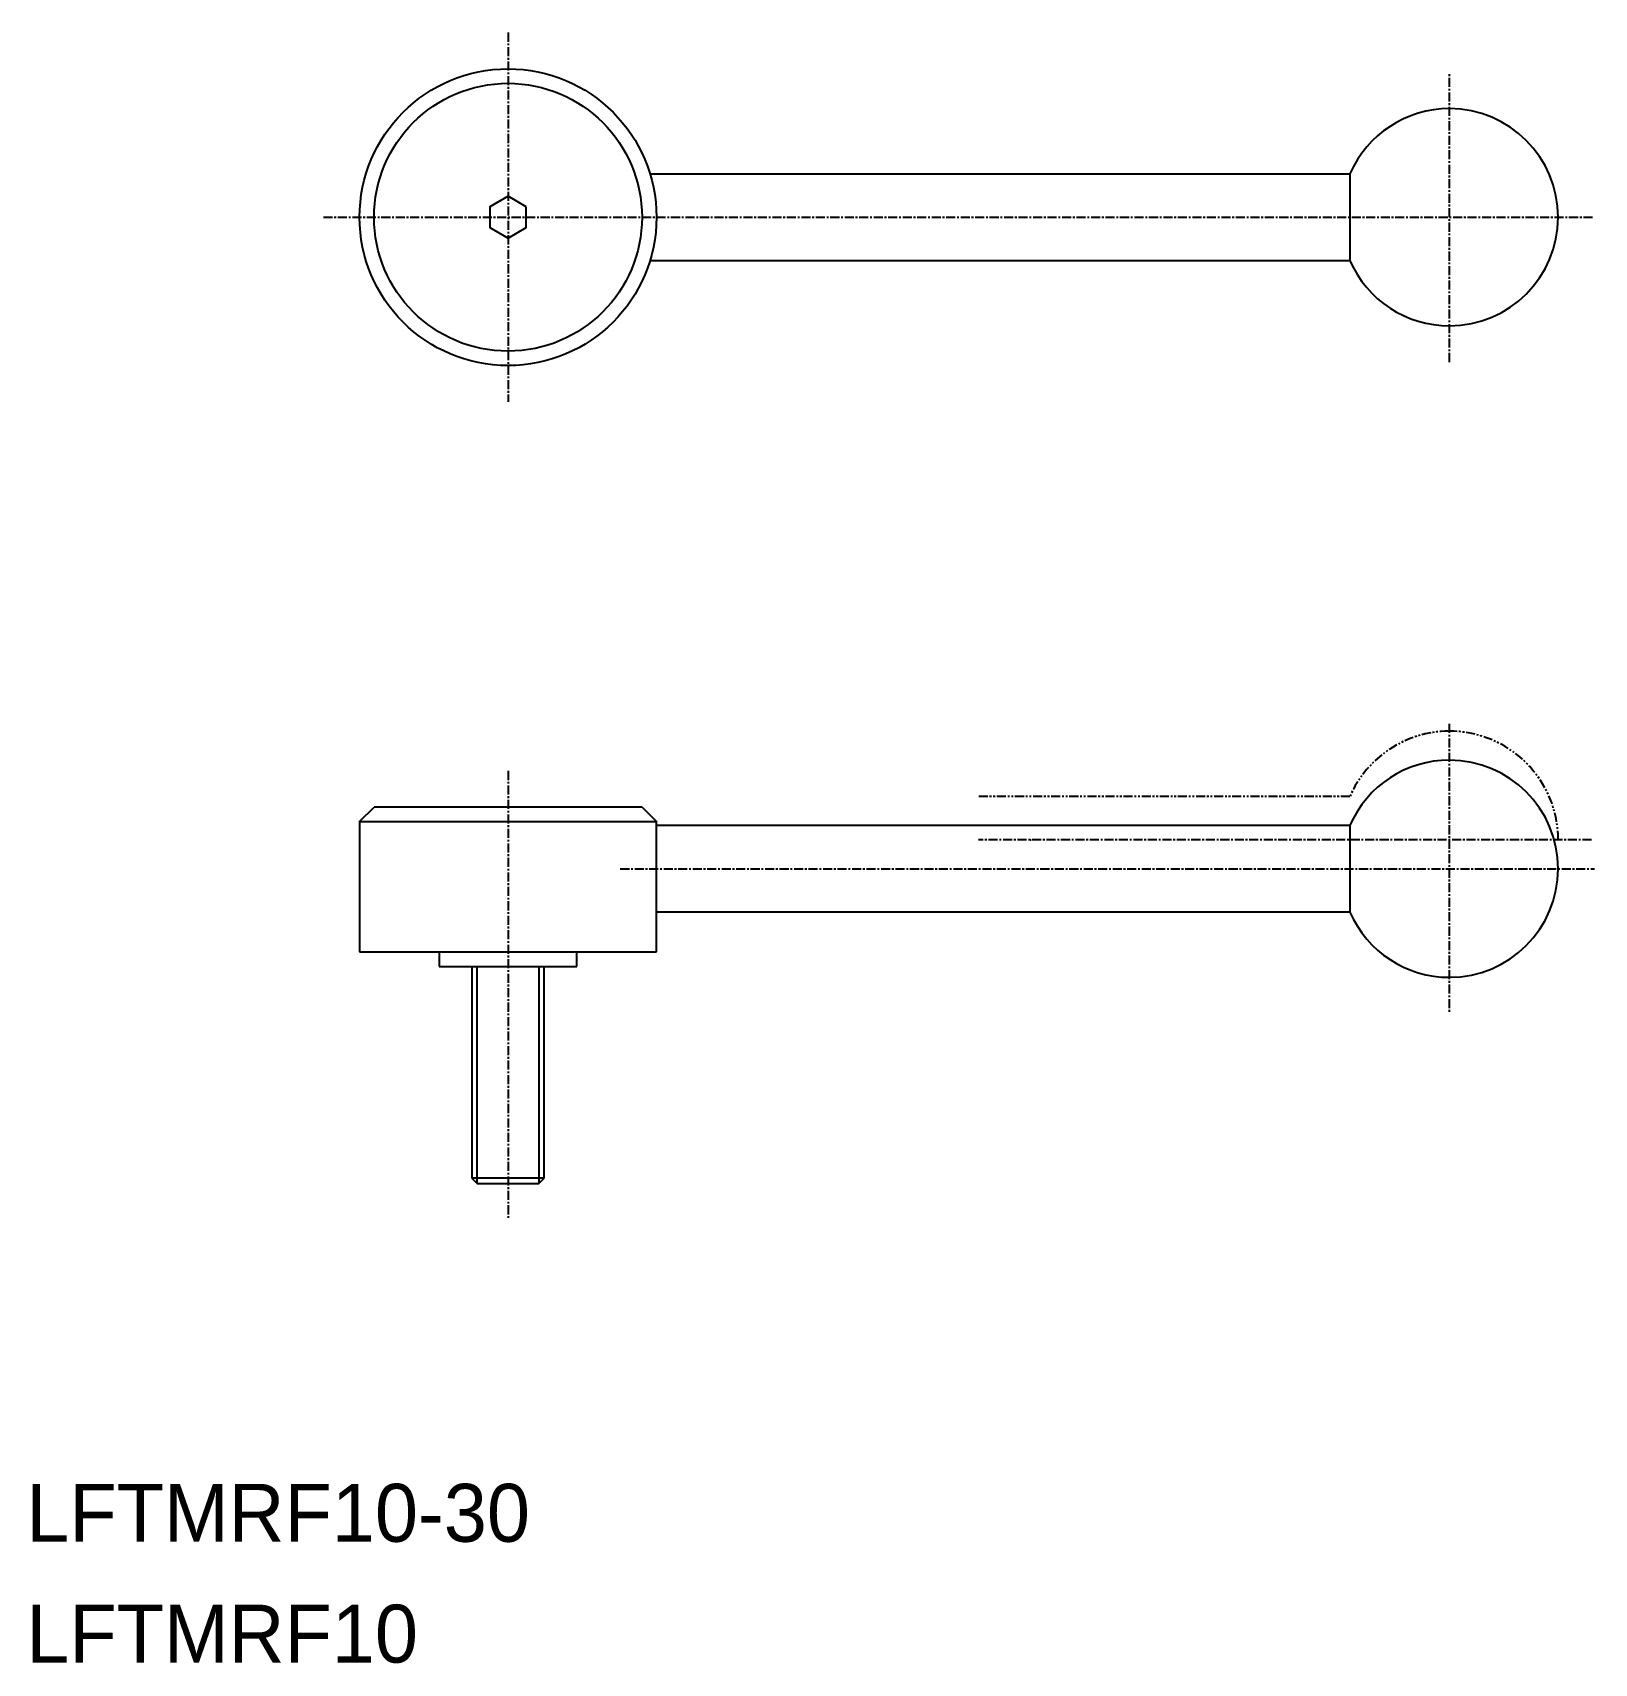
# Model space of a CAD drawing. Extents: x -4477 to -4262, y -1075 to -849.
import ezdxf
from ezdxf.enums import TextEntityAlignment as Align

# ---------------------------------------------------------------- set-up
doc = ezdxf.new("R2010")
doc.units = 0
doc.linetypes.add('CENTER', pattern=[2, 1.25, -0.25, 0.25, -0.25])
doc.linetypes.add('PHANTOM', pattern=[2.5, 1.25, -0.25, 0.25, -0.25, 0.25, -0.25])
doc.layers.get('0').update_dxf_attribs({"linetype": 'CONTINUOUS'})
doc.layers.add('CENTER', color=1, linetype='CENTER')

msp = doc.modelspace()

# ---------------------------------------------------------------- linework, layer by layer
at = {"color": 7, "linetype": 'CONTINUOUS'}
for p, q in [((-4392.09, -868.76), (-4295.44, -868.76)), ((-4295.44, -868.76), (-4295.44, -880.76)), ((-4295.44, -880.76), (-4392.09, -880.76)), ((-4432.2, -958.26), (-4430.2, -956.26)), ((-4393.2, -956.26), (-4430.2, -956.26)), ((-4393.2, -956.26), (-4391.2, -958.26)), ((-4432.2, -958.26), (-4432.2, -976.26)), ((-4432.2, -958.26), (-4391.2, -958.26)), ((-4391.2, -976.26), (-4391.2, -958.26)), ((-4391.2, -958.76), (-4295.44, -958.76)), ((-4295.44, -958.76), (-4295.44, -970.76)), ((-4295.44, -970.76), (-4391.2, -970.76)), ((-4432.2, -976.26), (-4391.2, -976.26)), ((-4421.2, -976.26), (-4421.2, -978.26)), ((-4402.2, -978.26), (-4402.2, -976.26)), ((-4421.2, -978.26), (-4402.2, -978.26)), ((-4416.7, -978.26), (-4416.7, -1007.51)), ((-4406.7, -1007.51), (-4406.7, -978.26)), ((-4406.7, -1007.51), (-4416.7, -1007.51)), ((-4416.7, -1007.51), (-4415.95, -1008.26)), ((-4415.95, -1008.26), (-4407.45, -1008.26)), ((-4407.45, -1008.26), (-4406.7, -1007.51))]:
    msp.add_line(p, q, dxfattribs=at)
at = {"color": 3, "linetype": 'PHANTOM'}
msp.add_line((-4346.7, -954.76), (-4295.44, -954.76), dxfattribs=at)
for p, q in [((-4367.26, -958.76), (-4367.26, -958.76)), ((-4343.32, -958.76), (-4343.32, -958.76))]:
    msp.add_line(p, q)
at = {"color": 1, "linetype": 'CONTINUOUS'}
for p, q in [((-4339.61, -960.76), (-4339.47, -960.76)), ((-4329.49, -970.68), (-4329.49, -970.68))]:
    msp.add_line(p, q, dxfattribs=at)
at = {"color": 3, "linetype": 'CONTINUOUS'}
for p, q in [((-4415.95, -1008.26), (-4415.95, -978.26)), ((-4407.45, -978.26), (-4407.45, -1008.26))]:
    msp.add_line(p, q, dxfattribs=at)
at = {"color": 7, "linetype": 'CONTINUOUS'}
msp.add_lwpolyline([(-4409.2, -873.31), (-4411.7, -871.87), (-4414.2, -873.31), (-4414.2, -876.2), (-4411.7, -877.64), (-4409.2, -876.2)], close=True, dxfattribs=at)
for radius in [20.5, 18.5]:
    msp.add_circle((-4411.7, -874.76), radius, dxfattribs=at)
for centre, start, end in [((-4281.7, -874.76), 90, 156.4218), ((-4281.7, -874.76), 270, 90), ((-4281.7, -874.76), 203.5782, 270), ((-4281.7, -964.76), 90, 156.4218), ((-4281.7, -964.76), 270, 90), ((-4281.7, -964.76), 203.5782, 270)]:
    msp.add_arc(centre, 15, start, end, dxfattribs=at)
at = {"color": 3, "linetype": 'PHANTOM'}
for start, end in [(90.4053, 156.4218), (0, 90.4053)]:
    msp.add_arc((-4281.7, -960.76), 15, start, end, dxfattribs=at)
at = {"layer": 'CENTER', "color": 1, "linetype": 'CENTER'}
for p, q in [((-4411.7, -849.26), (-4411.7, -900.26)), ((-4281.7, -894.76), (-4281.7, -854.76)), ((-4437.2, -874.76), (-4261.7, -874.76)), ((-4281.75, -944.76), (-4281.75, -984.76)), ((-4411.7, -951.26), (-4411.7, -1013.26)), ((-4262.1, -960.76), (-4346.72, -960.76)), ((-4396.2, -964.76), (-4261.7, -964.76))]:
    msp.add_line(p, q, dxfattribs=at)

# ---------------------------------------------------------------- texts
at = {"color": 7, "linetype": 'CONTINUOUS'}
for s, p in [('LFTMRF10-30', (-4478.22, -1060.14)), ('LFTMRF10', (-4478.22, -1076.83))]:
    msp.add_text(s, height=8, dxfattribs=at).set_placement(p, align=Align.BOTTOM_LEFT)

doc.saveas('drawing.dxf')
